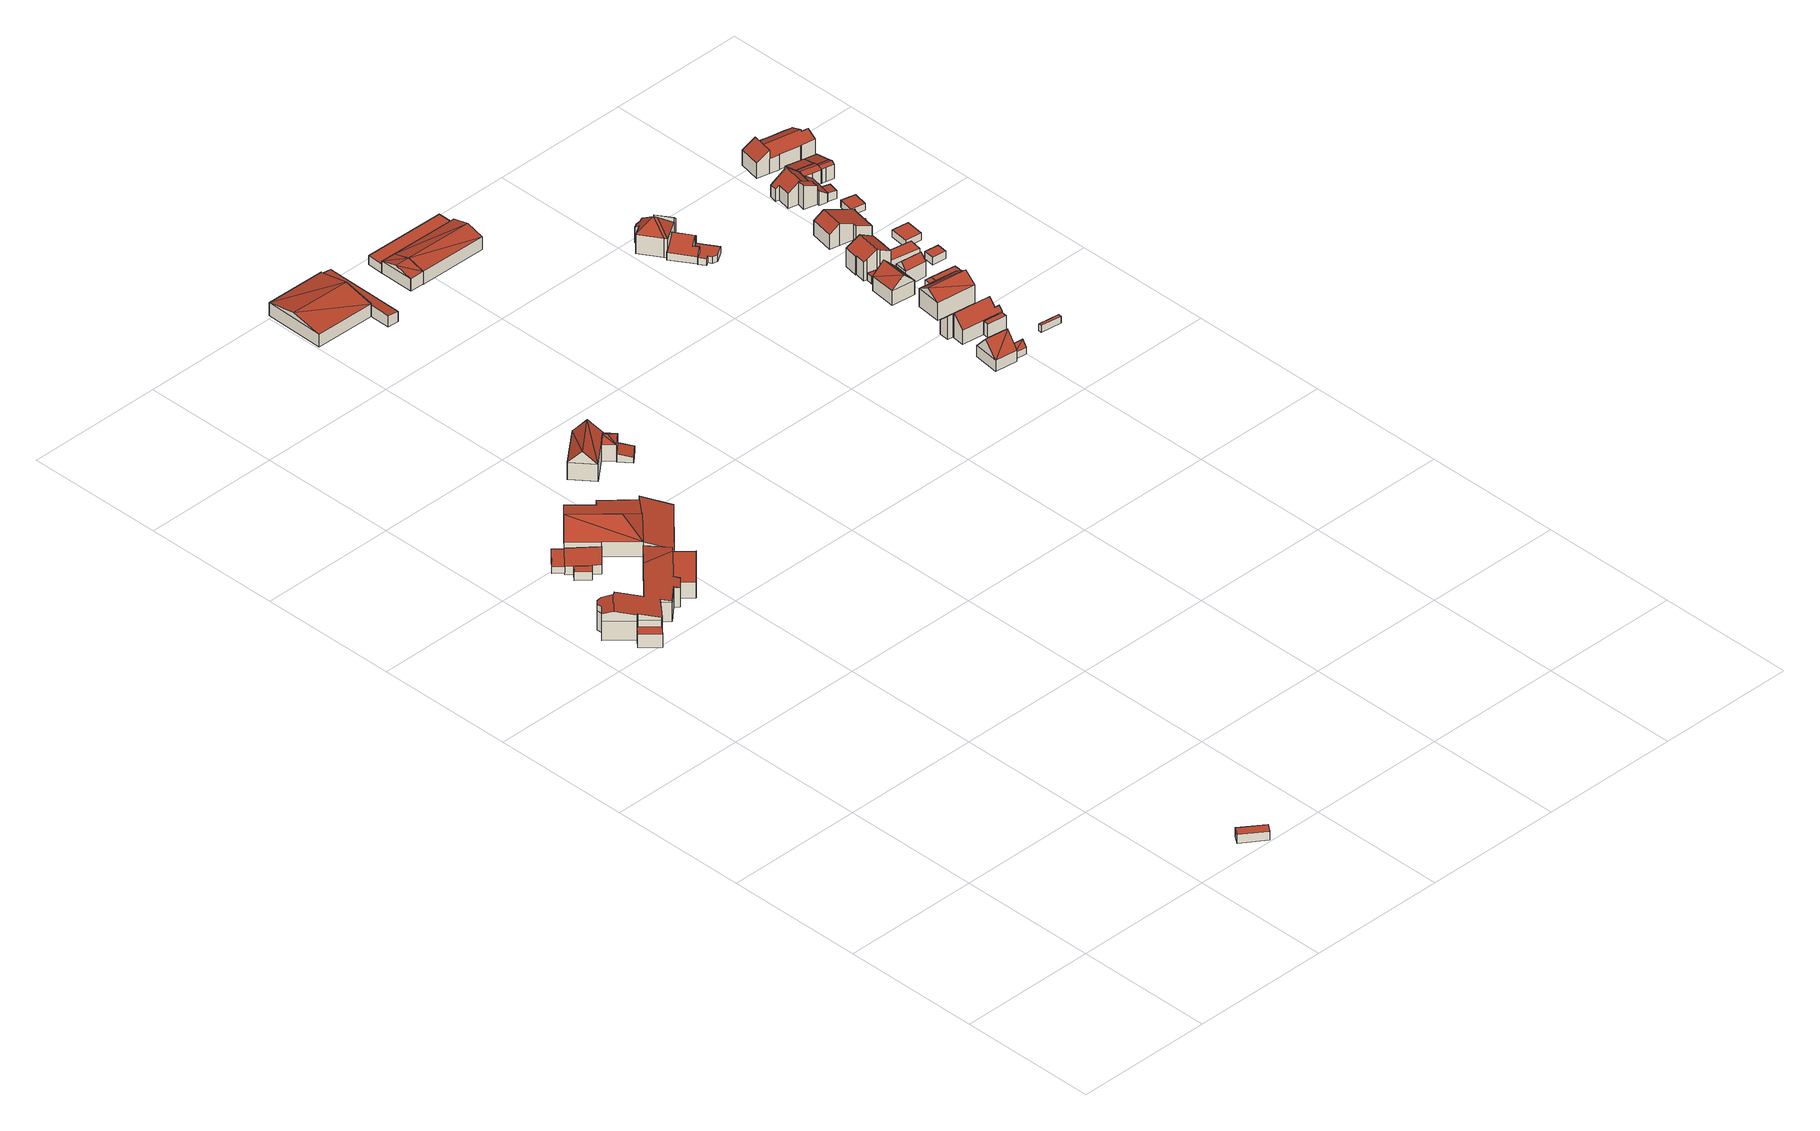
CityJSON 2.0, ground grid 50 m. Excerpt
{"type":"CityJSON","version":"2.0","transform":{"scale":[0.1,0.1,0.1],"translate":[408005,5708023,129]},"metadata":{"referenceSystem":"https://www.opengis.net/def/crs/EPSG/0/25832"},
"CityObjects":{
"building1":{"type":"Building","attributes":{"Gemeindeschluessel":"05978036","Geometrietyp2DReferenz":"3000","function":"31001_2512","roofType":"1000","measuredHeight":3.26},"geometry":[{"type":"MultiSurface","lod":"2","boundaries":[[[0,1,2,3]],[[1,4,5,2]],[[4,6,7,5]],[[6,0,3,7]],[[6,4,1,0]],[[3,2,5,7]]],"semantics":{"surfaces":[{"type":"WallSurface"},{"type":"RoofSurface"},{"type":"GroundSurface"}],"values":[0,0,0,0,1,2]}}]},
"building2":{"type":"Building","attributes":{"Gemeindeschluessel":"05978036","Geometrietyp2DReferenz":"3000","function":"31001_1000"},"children":["building2-1","building2-2"]},
"building2-1":{"type":"BuildingPart","attributes":{"roofType":"5000","measuredHeight":11.09},"parents":["building2"],"geometry":[{"type":"MultiSurface","lod":"2","boundaries":[[[8,9,10,11,12]],[[9,13,14,10]],[[13,15,16,14]],[[15,17,18,16]],[[17,19,20,18]],[[19,21,22,20]],[[21,23,24,22]],[[23,25,26,24]],[[25,27,28,26]],[[27,29,30,28]],[[29,31,32,30]],[[31,33,34,32]],[[33,35,36,34]],[[35,37,38,36]],[[37,39,40,38]],[[39,41,42,40]],[[41,43,44,42]],[[43,45,46,44]],[[45,47,48,46]],[[47,49,50,51,48]],[[52,53,54,55]],[[56,57,58,59,60,61,62]],[[63,64,65,62,61,66,67,68,69,70,71,72,73,39,37,35,74,52,55]],[[31,53,52,74,33]],[[33,74,35]],[[39,73,41]],[[41,73,72,43]],[[43,72,71,45]],[[45,71,70,47]],[[47,70,69,49]],[[49,69,68,75]],[[75,68,67,8]],[[8,67,66,9]],[[9,66,61,60,13]],[[21,56,62,65,23]],[[23,65,64,25]],[[25,64,63,27]],[[27,63,55,54,29]],[[13,60,59,15]],[[15,59,58,17]],[[17,58,57,19]],[[19,57,56,21]],[[29,54,53,31]],[[51,76,11,10,14,16,18,20,22,24,26,28,30,32,34,36,38,40,42,44,46,48]],[[77,50,49,75]],[[77,76,51,50]],[[12,77,75,8]],[[12,11,76,77]]],"semantics":{"surfaces":[{"type":"WallSurface"},{"type":"RoofSurface"},{"type":"GroundSurface"},{"type":"ClosureSurface"}],"values":[0,0,0,0,0,0,0,0,0,0,0,0,0,0,0,0,0,0,0,0,1,1,1,0,0,0,0,0,0,0,0,0,0,0,0,0,0,0,0,0,0,0,0,2,0,3,0,3]}}]},
"building2-2":{"type":"BuildingPart","attributes":{"roofType":"1000","measuredHeight":5.02},"parents":["building2"],"geometry":[{"type":"MultiSurface","lod":"2","boundaries":[[[78,79,10,80]],[[79,12,11,10]],[[50,81,82,51]],[[81,78,80,82]],[[81,50,77,12,79,78]],[[80,10,11,76,51,82]],[[76,11,12,77]],[[51,76,77,50]]],"semantics":{"surfaces":[{"type":"WallSurface"},{"type":"RoofSurface"},{"type":"GroundSurface"},{"type":"ClosureSurface"}],"values":[0,0,0,0,1,2,3,3]}}]},
"building3":{"type":"Building","attributes":{"Gemeindeschluessel":"05978036","Geometrietyp2DReferenz":"3000","function":"31001_2460","roofType":"2100","measuredHeight":3.31},"geometry":[{"type":"MultiSurface","lod":"2","boundaries":[[[83,84,85,86]],[[84,87,88,85]],[[87,89,90,88]],[[89,83,86,90]],[[89,87,84,83]],[[86,85,88,90]]],"semantics":{"surfaces":[{"type":"WallSurface"},{"type":"RoofSurface"},{"type":"GroundSurface"}],"values":[0,0,0,0,1,2]}}]},
"building4":{"type":"Building","attributes":{"Gemeindeschluessel":"05978036","Geometrietyp2DReferenz":"3000","function":"31001_2700","roofType":"1000","measuredHeight":2.42},"geometry":[{"type":"MultiSurface","lod":"2","boundaries":[[[91,92,93,94]],[[92,95,96,93]],[[95,97,98,96]],[[97,91,94,98]],[[97,95,92,91]],[[94,93,96,98]]],"semantics":{"surfaces":[{"type":"WallSurface"},{"type":"RoofSurface"},{"type":"GroundSurface"}],"values":[0,0,0,0,1,2]}}]},
"building5":{"type":"Building","attributes":{"Gemeindeschluessel":"05978036","Geometrietyp2DReferenz":"3000","function":"31001_2700","roofType":"2100","measuredHeight":3.56},"geometry":[{"type":"MultiSurface","lod":"2","boundaries":[[[99,100,101,102]],[[100,103,104,101]],[[103,105,106,104]],[[105,107,108,106]],[[107,89,109,108]],[[89,87,110,109]],[[87,99,102,110]],[[87,89,107,105,103,100,99]],[[102,101,104,106,108,109,110]]],"semantics":{"surfaces":[{"type":"WallSurface"},{"type":"RoofSurface"},{"type":"GroundSurface"}],"values":[0,0,0,0,0,0,0,1,2]}}]},
"building6":{"type":"Building","attributes":{"Gemeindeschluessel":"05978036","Geometrietyp2DReferenz":"3000","function":"31001_2700","roofType":"1000","measuredHeight":6},"geometry":[{"type":"MultiSurface","lod":"2","boundaries":[[[111,112,36,38]],[[112,113,34,36]],[[113,114,32,34]],[[114,115,116,32]],[[115,117,118,116]],[[117,111,38,118]],[[117,115,114,113,112,111]],[[38,36,34,32,116,118]]],"semantics":{"surfaces":[{"type":"WallSurface"},{"type":"RoofSurface"},{"type":"GroundSurface"}],"values":[0,0,0,0,0,0,1,2]}}]},
"building7":{"type":"Building","attributes":{"Gemeindeschluessel":"05978036","Geometrietyp2DReferenz":"3000","function":"31001_2700","roofType":"5000","measuredHeight":10.99},"geometry":[{"type":"MultiSurface","lod":"2","boundaries":[[[119,120,121,122]],[[120,123,124,121]],[[123,125,126,124]],[[125,127,128,126]],[[127,119,122,128]],[[120,119,129]],[[127,129,119]],[[127,130,129]],[[120,129,130]],[[130,125,123,120]],[[130,127,125]],[[122,121,124,126,128]]],"semantics":{"surfaces":[{"type":"WallSurface"},{"type":"RoofSurface"},{"type":"GroundSurface"}],"values":[0,0,0,0,0,1,1,1,1,1,0,2]}}]},
"building8":{"type":"Building","attributes":{"Gemeindeschluessel":"05978036","Geometrietyp2DReferenz":"3000","function":"31001_2700","roofType":"2100","measuredHeight":5.05},"geometry":[{"type":"MultiSurface","lod":"2","boundaries":[[[131,132,133,134]],[[132,135,136,133]],[[135,137,138,136]],[[137,139,140,138]],[[139,141,142,140]],[[141,131,134,142]],[[141,139,137,135,132,131]],[[134,133,136,138,140,142]]],"semantics":{"surfaces":[{"type":"WallSurface"},{"type":"RoofSurface"},{"type":"GroundSurface"}],"values":[0,0,0,0,0,0,1,2]}}]},
"building9":{"type":"Building","attributes":{"Gemeindeschluessel":"05978036","Geometrietyp2DReferenz":"3000","function":"31001_2700","roofType":"2100","measuredHeight":5.65},"geometry":[{"type":"MultiSurface","lod":"2","boundaries":[[[143,141,144,145]],[[141,146,147,144]],[[146,148,149,147]],[[148,150,151,149]],[[150,143,145,151]],[[150,148,146,141,143]],[[145,144,147,149,151]]],"semantics":{"surfaces":[{"type":"WallSurface"},{"type":"RoofSurface"},{"type":"GroundSurface"}],"values":[0,0,0,0,0,1,2]}}]},
"building10":{"type":"Building","attributes":{"Gemeindeschluessel":"05978036","Geometrietyp2DReferenz":"3000","function":"31001_1000"},"children":["building10-1","building10-2"]},
"building10-1":{"type":"BuildingPart","attributes":{"roofType":"3100","measuredHeight":10.99},"parents":["building10"],"geometry":[{"type":"MultiSurface","lod":"2","boundaries":[[[152,153,154,155]],[[153,156,157,154]],[[156,158,159,160,157]],[[161,162,163,164,165]],[[162,166,167,163]],[[166,152,155,167]],[[168,169,152,170]],[[170,152,166]],[[162,161,158,171,168]],[[168,170,162]],[[153,169,168,171,156]],[[156,171,158]],[[152,169,153]],[[162,170,166]],[[155,154,157,160,164,163,167]],[[165,159,158,161]],[[165,164,160,159]]],"semantics":{"surfaces":[{"type":"WallSurface"},{"type":"RoofSurface"},{"type":"GroundSurface"},{"type":"ClosureSurface"}],"values":[0,0,0,0,0,0,1,1,1,1,0,0,0,0,2,0,3]}}]},
"building10-2":{"type":"BuildingPart","attributes":{"roofType":"5000","measuredHeight":8.02},"parents":["building10"],"geometry":[{"type":"MultiSurface","lod":"2","boundaries":[[[159,172,173,160]],[[172,174,175,173]],[[174,165,164,175]],[[174,172,176]],[[159,165,177]],[[159,176,172]],[[176,159,177]],[[177,174,176]],[[174,177,165]],[[160,173,175,164]],[[165,159,160,164]]],"semantics":{"surfaces":[{"type":"WallSurface"},{"type":"RoofSurface"},{"type":"GroundSurface"},{"type":"ClosureSurface"}],"values":[0,0,0,1,0,1,1,1,1,2,3]}}]},
"building11":{"type":"Building","attributes":{"Gemeindeschluessel":"05978036","Geometrietyp2DReferenz":"3000","function":"31001_2700","roofType":"2100","measuredHeight":2.98},"geometry":[{"type":"MultiSurface","lod":"2","boundaries":[[[178,179,180,181]],[[179,182,183,180]],[[182,184,185,183]],[[184,178,181,185]],[[184,182,179,178]],[[181,180,183,185]]],"semantics":{"surfaces":[{"type":"WallSurface"},{"type":"RoofSurface"},{"type":"GroundSurface"}],"values":[0,0,0,0,1,2]}}]},
"building12":{"type":"Building","attributes":{"Gemeindeschluessel":"05978036","Geometrietyp2DReferenz":"3000","function":"51009_1610","roofType":"2100","measuredHeight":2.77},"geometry":[{"type":"MultiSurface","lod":"2","boundaries":[[[186,187,188,189]],[[187,190,191,188]],[[190,192,193,191]],[[192,186,189,193]],[[192,190,187,186]],[[189,188,191,193]]],"semantics":{"surfaces":[{"type":"WallSurface"},{"type":"RoofSurface"},{"type":"GroundSurface"}],"values":[0,0,0,0,1,2]}}]},
"building13":{"type":"Building","attributes":{"Gemeindeschluessel":"05978036","Geometrietyp2DReferenz":"3000","function":"31001_2700","roofType":"5000","measuredHeight":7.18},"geometry":[{"type":"MultiSurface","lod":"2","boundaries":[[[194,195,196,197]],[[195,198,199,196]],[[198,200,201,199]],[[200,202,203,201]],[[202,204,205,203]],[[204,194,197,205]],[[194,198,195]],[[194,206,198]],[[206,194,207]],[[206,202,200]],[[207,202,206]],[[202,207,204]],[[200,198,206]],[[194,204,207]],[[197,196,199,201,203,205]]],"semantics":{"surfaces":[{"type":"WallSurface"},{"type":"RoofSurface"},{"type":"GroundSurface"}],"values":[0,0,0,0,0,0,1,1,1,1,1,1,0,0,2]}}]},
"building14":{"type":"Building","attributes":{"Gemeindeschluessel":"05978036","Geometrietyp2DReferenz":"3000","function":"51009_1610","roofType":"2100","measuredHeight":4.32},"geometry":[{"type":"MultiSurface","lod":"2","boundaries":[[[208,209,203,210]],[[209,211,201,203]],[[211,212,199,201]],[[212,213,214,199]],[[213,215,216,214]],[[215,208,210,216]],[[215,213,212,211,209,208]],[[210,203,201,199,214,216]]],"semantics":{"surfaces":[{"type":"WallSurface"},{"type":"RoofSurface"},{"type":"GroundSurface"}],"values":[0,0,0,0,0,0,1,2]}}]},
"building15":{"type":"Building","attributes":{"Gemeindeschluessel":"05978036","Geometrietyp2DReferenz":"3000","function":"31001_2000","roofType":"5000","measuredHeight":6.33},"geometry":[{"type":"MultiSurface","lod":"2","boundaries":[[[217,218,219,220]],[[218,221,222,219]],[[221,223,224,222]],[[223,225,226,224]],[[225,227,228,226]],[[227,217,220,228]],[[229,217,230]],[[217,229,221,218]],[[223,230,227,225]],[[230,223,229]],[[221,229,223]],[[227,230,217]],[[220,219,222,224,226,228]]],"semantics":{"surfaces":[{"type":"WallSurface"},{"type":"RoofSurface"},{"type":"GroundSurface"}],"values":[0,0,0,0,0,0,1,1,1,1,0,0,2]}}]},
"building16":{"type":"Building","attributes":{"Gemeindeschluessel":"05978036","Geometrietyp2DReferenz":"3000","function":"31001_1100","roofType":"5000","measuredHeight":6.55},"geometry":[{"type":"MultiSurface","lod":"2","boundaries":[[[227,231,232,233]],[[231,234,235,232]],[[234,236,237,235]],[[236,217,238,237]],[[217,227,233,238]],[[230,236,239]],[[236,230,217]],[[227,239,234,231]],[[239,227,230]],[[217,230,227]],[[234,239,236]],[[233,232,235,237,238]]],"semantics":{"surfaces":[{"type":"WallSurface"},{"type":"RoofSurface"},{"type":"GroundSurface"}],"values":[0,0,0,0,0,1,1,1,1,0,0,2]}}]},
"building17":{"type":"Building","attributes":{"Gemeindeschluessel":"05978036","Geometrietyp2DReferenz":"3000","function":"31001_2700","roofType":"1000","measuredHeight":3.48},"geometry":[{"type":"MultiSurface","lod":"2","boundaries":[[[240,241,242,243]],[[241,244,245,242]],[[244,246,247,245]],[[246,248,249,247]],[[248,240,243,249]],[[248,246,244,241,240]],[[243,242,245,247,249]]],"semantics":{"surfaces":[{"type":"WallSurface"},{"type":"RoofSurface"},{"type":"GroundSurface"}],"values":[0,0,0,0,0,1,2]}}]},
"building18":{"type":"Building","attributes":{"Gemeindeschluessel":"05978036","Geometrietyp2DReferenz":"3000","function":"31001_1000"},"children":["building18-1","building18-2","building18-3"]},
"building18-1":{"type":"BuildingPart","attributes":{"roofType":"3200","measuredHeight":11.66},"parents":["building18"],"geometry":[{"type":"MultiSurface","lod":"2","boundaries":[[[250,251,252,253,254]],[[251,255,256,252]],[[255,257,258,256]],[[257,259,260,258]],[[259,261,262,260]],[[261,263,264,262]],[[263,265,266,264]],[[265,267,268,266]],[[267,269,270,268]],[[269,271,272,270]],[[267,265,263,261,259,257,255,273]],[[250,274,275]],[[251,250,275,273]],[[255,251,273]],[[274,271,269,275]],[[269,267,273,275]],[[276,277,253,252,256,258,260,262,264,266,268,270,272]],[[254,278,279,274,250]],[[254,253,277,278]],[[278,277,276,279]],[[276,272,271,274,279]]],"semantics":{"surfaces":[{"type":"WallSurface"},{"type":"RoofSurface"},{"type":"GroundSurface"},{"type":"ClosureSurface"}],"values":[0,0,0,0,0,0,0,0,0,0,1,1,1,1,1,1,2,0,3,3,3]}}]},
"building18-2":{"type":"BuildingPart","attributes":{"roofType":"2100","measuredHeight":9.11},"parents":["building18"],"geometry":[{"type":"MultiSurface","lod":"2","boundaries":[[[280,281,282,272,271]],[[281,283,284,282]],[[283,285,276,284]],[[285,283,281,280]],[[272,282,284,276]],[[280,271,274,276,285]],[[271,272,276,274]]],"semantics":{"surfaces":[{"type":"WallSurface"},{"type":"RoofSurface"},{"type":"GroundSurface"},{"type":"ClosureSurface"}],"values":[0,0,0,1,2,0,3]}}]},
"building18-3":{"type":"BuildingPart","attributes":{"roofType":"3100","measuredHeight":5.83},"parents":["building18"],"geometry":[{"type":"MultiSurface","lod":"2","boundaries":[[[286,287,288,289]],[[287,290,291,288]],[[290,292,293,291]],[[292,294,295,293]],[[294,296,297,295]],[[296,298,299,297]],[[298,300,301,299]],[[300,254,253,301]],[[279,286,289,276]],[[278,254,300,298,296,294,292]],[[292,290,287,286,279,278]],[[289,288,291,293,295,297,299,301,253,277,276]],[[277,253,254,278]],[[279,276,277,278]]],"semantics":{"surfaces":[{"type":"WallSurface"},{"type":"RoofSurface"},{"type":"GroundSurface"},{"type":"ClosureSurface"}],"values":[0,0,0,0,0,0,0,0,0,1,1,2,3,3]}}]},
"building19":{"type":"Building","attributes":{"Gemeindeschluessel":"05978036","Geometrietyp2DReferenz":"3000","function":"31001_2460","roofType":"1000","measuredHeight":2.58},"geometry":[{"type":"MultiSurface","lod":"2","boundaries":[[[302,303,304,305]],[[303,306,307,304]],[[306,308,309,307]],[[308,310,311,309]],[[310,312,313,311]],[[312,314,315,313]],[[314,316,317,315]],[[316,318,319,317]],[[318,302,305,319]],[[318,316,314,312,310,308,306,303,302]],[[305,304,307,309,311,313,315,317,319]]],"semantics":{"surfaces":[{"type":"WallSurface"},{"type":"RoofSurface"},{"type":"GroundSurface"}],"values":[0,0,0,0,0,0,0,0,0,1,2]}}]},
"building20":{"type":"Building","attributes":{"Gemeindeschluessel":"05978036","Geometrietyp2DReferenz":"3000","function":"31001_1000","roofType":"3100","measuredHeight":9.61},"geometry":[{"type":"MultiSurface","lod":"2","boundaries":[[[320,321,322,323]],[[321,324,325,322]],[[324,326,327,325]],[[326,328,329,327]],[[328,330,331,329]],[[330,320,323,331]],[[332,333,320]],[[320,330,334,335,332]],[[332,324,333]],[[333,324,321]],[[326,335,334,328]],[[324,332,335,326]],[[328,334,330]],[[320,333,321]],[[323,322,325,327,329,331]]],"semantics":{"surfaces":[{"type":"WallSurface"},{"type":"RoofSurface"},{"type":"GroundSurface"}],"values":[0,0,0,0,0,0,1,1,1,1,0,0,0,0,2]}}]},
"building21":{"type":"Building","attributes":{"Gemeindeschluessel":"05978036","Geometrietyp2DReferenz":"3000","function":"31001_1310","roofType":"3100","measuredHeight":4.8},"geometry":[{"type":"MultiSurface","lod":"2","boundaries":[[[336,337,338,339]],[[337,340,341,338]],[[340,342,343,341]],[[342,336,339,343]],[[340,337,344]],[[336,342,345]],[[337,345,344]],[[345,337,336]],[[342,344,345]],[[344,342,340]],[[339,338,341,343]]],"semantics":{"surfaces":[{"type":"WallSurface"},{"type":"RoofSurface"},{"type":"GroundSurface"}],"values":[0,0,0,0,0,0,1,1,1,1,2]}}]},
"building22":{"type":"Building","attributes":{"Gemeindeschluessel":"05978036","Geometrietyp2DReferenz":"3000","function":"31001_1000"},"children":["building22-1","building22-2"]},
"building22-1":{"type":"BuildingPart","attributes":{"roofType":"1000","measuredHeight":5.09},"parents":["building22"],"geometry":[{"type":"MultiSurface","lod":"2","boundaries":[[[346,347,348,349]],[[347,350,351,348]],[[350,352,353,351]],[[352,354,355,353]],[[352,350,347,346,354]],[[355,349,348,351,353]],[[349,355,354,346]]],"semantics":{"surfaces":[{"type":"WallSurface"},{"type":"RoofSurface"},{"type":"GroundSurface"},{"type":"ClosureSurface"}],"values":[0,0,0,0,1,2,3]}}]},
"building22-2":{"type":"BuildingPart","attributes":{"roofType":"3100","measuredHeight":9.47},"parents":["building22"],"geometry":[{"type":"MultiSurface","lod":"2","boundaries":[[[356,357,358,355,354]],[[357,359,360,358]],[[359,361,362,360]],[[361,363,364,362]],[[363,365,366,364]],[[365,367,368,366]],[[367,369,370,368]],[[369,371,372,370]],[[371,373,374,372]],[[373,375,376,374]],[[375,377,378,376]],[[377,379,380,378]],[[379,381,382,380]],[[381,383,346,349,382]],[[377,375,373,371,369,367,365,363,361,359]],[[359,357,356,383,381,379,377]],[[349,355,358,360,362,364,366,368,370,372,374,376,378,380,382]],[[356,354,346,383]],[[354,355,349,346]]],"semantics":{"surfaces":[{"type":"WallSurface"},{"type":"RoofSurface"},{"type":"GroundSurface"},{"type":"ClosureSurface"}],"values":[0,0,0,0,0,0,0,0,0,0,0,0,0,0,1,1,2,0,3]}}]},
"building23":{"type":"Building","attributes":{"Gemeindeschluessel":"05978036","Geometrietyp2DReferenz":"3000","function":"31001_1000","roofType":"3100","measuredHeight":9.57},"geometry":[{"type":"MultiSurface","lod":"2","boundaries":[[[384,385,386,387]],[[385,388,389,386]],[[388,390,391,389]],[[390,392,393,391]],[[392,394,395,393]],[[394,384,387,395]],[[396,397,384]],[[384,394,396]],[[397,392,390,388,385]],[[396,392,397]],[[384,397,385]],[[392,396,394]],[[387,386,389,391,393,395]]],"semantics":{"surfaces":[{"type":"WallSurface"},{"type":"RoofSurface"},{"type":"GroundSurface"}],"values":[0,0,0,0,0,0,1,1,1,1,0,0,2]}}]},
"building24":{"type":"Building","attributes":{"Gemeindeschluessel":"05978036","Geometrietyp2DReferenz":"3000","function":"31001_1000","roofType":"3100","measuredHeight":9.8},"geometry":[{"type":"MultiSurface","lod":"2","boundaries":[[[398,399,400,401]],[[399,402,403,400]],[[402,404,405,403]],[[404,406,407,405]],[[406,398,401,407]],[[406,408,409]],[[409,398,406]],[[399,408,404,402]],[[399,409,408]],[[404,408,406]],[[398,409,399]],[[401,400,403,405,407]]],"semantics":{"surfaces":[{"type":"WallSurface"},{"type":"RoofSurface"},{"type":"GroundSurface"}],"values":[0,0,0,0,0,1,1,1,1,0,0,2]}}]},
"building25":{"type":"Building","attributes":{"Gemeindeschluessel":"05978036","Geometrietyp2DReferenz":"3000","function":"31001_2460","roofType":"2100","measuredHeight":2.62},"geometry":[{"type":"MultiSurface","lod":"2","boundaries":[[[410,411,412,413]],[[411,414,415,412]],[[414,416,417,415]],[[416,410,413,417]],[[416,414,411,410]],[[413,412,415,417]]],"semantics":{"surfaces":[{"type":"WallSurface"},{"type":"RoofSurface"},{"type":"GroundSurface"}],"values":[0,0,0,0,1,2]}}]},
"building26":{"type":"Building","attributes":{"Gemeindeschluessel":"05978036","Geometrietyp2DReferenz":"3000","function":"51009_1610","roofType":"1000","measuredHeight":2.74},"geometry":[{"type":"MultiSurface","lod":"2","boundaries":[[[418,419,420,421]],[[419,422,423,420]],[[422,424,425,423]],[[424,426,427,425]],[[426,418,421,427]],[[426,424,422,419,418]],[[421,420,423,425,427]]],"semantics":{"surfaces":[{"type":"WallSurface"},{"type":"RoofSurface"},{"type":"GroundSurface"}],"values":[0,0,0,0,0,1,2]}}]},
"building27":{"type":"Building","attributes":{"Gemeindeschluessel":"05978036","Geometrietyp2DReferenz":"3000","function":"51009_1610","roofType":"1000","measuredHeight":2.61},"geometry":[{"type":"MultiSurface","lod":"2","boundaries":[[[428,429,430,431]],[[429,432,433,430]],[[432,434,435,433]],[[434,428,431,435]],[[434,432,429,428]],[[431,430,433,435]]],"semantics":{"surfaces":[{"type":"WallSurface"},{"type":"RoofSurface"},{"type":"GroundSurface"}],"values":[0,0,0,0,1,2]}}]},
"building28":{"type":"Building","attributes":{"Gemeindeschluessel":"05978036","Geometrietyp2DReferenz":"3000","function":"31001_1000","roofType":"3100","measuredHeight":8.21},"geometry":[{"type":"MultiSurface","lod":"2","boundaries":[[[436,437,438,439]],[[437,440,441,438]],[[440,442,443,441]],[[442,436,439,443]],[[440,437,444]],[[436,442,445]],[[437,436,445,444]],[[442,440,444,445]],[[439,438,441,443]]],"semantics":{"surfaces":[{"type":"WallSurface"},{"type":"RoofSurface"},{"type":"GroundSurface"}],"values":[0,0,0,0,0,0,1,1,2]}}]},
"building29":{"type":"Building","attributes":{"Gemeindeschluessel":"05978036","Geometrietyp2DReferenz":"3000","function":"31001_2460","roofType":"1000","measuredHeight":2.6},"geometry":[{"type":"MultiSurface","lod":"2","boundaries":[[[418,426,446,447]],[[426,448,449,446]],[[448,450,451,449]],[[450,452,453,451]],[[452,454,455,453]],[[454,418,447,455]],[[454,452,450,448,426,418]],[[447,446,449,451,453,455]]],"semantics":{"surfaces":[{"type":"WallSurface"},{"type":"RoofSurface"},{"type":"GroundSurface"}],"values":[0,0,0,0,0,0,1,2]}}]},
"building30":{"type":"Building","attributes":{"Gemeindeschluessel":"05978036","Geometrietyp2DReferenz":"3000","function":"31001_1000"},"children":["building30-1","building30-2"]},
"building30-1":{"type":"BuildingPart","attributes":{"roofType":"5000","measuredHeight":5.43},"parents":["building30"],"geometry":[{"type":"MultiSurface","lod":"2","boundaries":[[[456,457,458,459]],[[457,460,461,458]],[[460,462,463,461]],[[464,465,462,460]],[[464,460,457]],[[465,464,457,456]],[[465,456,462]],[[459,458,461,463]],[[459,463,462,456]]],"semantics":{"surfaces":[{"type":"WallSurface"},{"type":"RoofSurface"},{"type":"GroundSurface"},{"type":"ClosureSurface"}],"values":[0,0,0,1,1,1,1,2,3]}}]},
"building30-2":{"type":"BuildingPart","attributes":{"roofType":"3100","measuredHeight":9.86},"parents":["building30"],"geometry":[{"type":"MultiSurface","lod":"2","boundaries":[[[466,467,468,463,462]],[[467,469,470,468]],[[469,471,472,470]],[[471,473,474,472]],[[473,475,476,474]],[[475,477,478,476]],[[477,479,480,478]],[[479,481,482,480]],[[481,483,484,482]],[[483,485,486,484]],[[485,487,456,459,486]],[[483,481,479,477,475,473,471]],[[471,469,467,466,487,485,483]],[[463,468,470,472,474,476,478,480,482,484,486,459]],[[462,456,487,466]],[[462,463,459,456]]],"semantics":{"surfaces":[{"type":"WallSurface"},{"type":"RoofSurface"},{"type":"GroundSurface"},{"type":"ClosureSurface"}],"values":[0,0,0,0,0,0,0,0,0,0,0,1,1,2,0,3]}}]},
"building31":{"type":"Building","attributes":{"Gemeindeschluessel":"05978036","Geometrietyp2DReferenz":"3000","function":"31001_2460","roofType":"1000","measuredHeight":2.74},"geometry":[{"type":"MultiSurface","lod":"2","boundaries":[[[448,426,427,488]],[[426,424,425,427]],[[424,489,490,425]],[[489,491,492,490]],[[491,450,493,492]],[[450,448,488,493]],[[450,491,489,424,426,448]],[[488,427,425,490,492,493]]],"semantics":{"surfaces":[{"type":"WallSurface"},{"type":"RoofSurface"},{"type":"GroundSurface"}],"values":[0,0,0,0,0,0,1,2]}}]},
"building32":{"type":"Building","attributes":{"Gemeindeschluessel":"05978036","Geometrietyp2DReferenz":"3000","function":"31001_1000","roofType":"3100","measuredHeight":8.19},"geometry":[{"type":"MultiSurface","lod":"2","boundaries":[[[494,495,496,497]],[[495,498,499,496]],[[498,500,501,499]],[[500,502,503,501]],[[502,504,505,503]],[[504,506,507,505]],[[506,508,509,507]],[[508,510,511,509]],[[510,512,513,511]],[[512,514,515,513]],[[514,516,517,515]],[[516,518,519,517]],[[518,520,521,519]],[[520,522,523,521]],[[522,494,497,523]],[[518,516,514,512]],[[512,510,508,506,504,502,500,498,495,494,522,520,518]],[[497,496,499,501,503,505,507,509,511,513,515,517,519,521,523]]],"semantics":{"surfaces":[{"type":"WallSurface"},{"type":"RoofSurface"},{"type":"GroundSurface"}],"values":[0,0,0,0,0,0,0,0,0,0,0,0,0,0,0,1,1,2]}}]},
"building33":{"type":"Building","attributes":{"Gemeindeschluessel":"05978036","Geometrietyp2DReferenz":"3000","function":"31001_2460","roofType":"1000","measuredHeight":2.83},"geometry":[{"type":"MultiSurface","lod":"2","boundaries":[[[524,525,526,527]],[[525,528,529,526]],[[528,530,531,529]],[[530,524,527,531]],[[530,528,525,524]],[[527,526,529,531]]],"semantics":{"surfaces":[{"type":"WallSurface"},{"type":"RoofSurface"},{"type":"GroundSurface"}],"values":[0,0,0,0,1,2]}}]},
"building34":{"type":"Building","attributes":{"Gemeindeschluessel":"05978036","Geometrietyp2DReferenz":"3000","function":"31001_2460","roofType":"1000","measuredHeight":2.74},"geometry":[{"type":"MultiSurface","lod":"2","boundaries":[[[532,533,534,535]],[[533,536,537,534]],[[536,538,539,537]],[[538,540,541,539]],[[540,532,535,541]],[[540,538,536,533,532]],[[535,534,537,539,541]]],"semantics":{"surfaces":[{"type":"WallSurface"},{"type":"RoofSurface"},{"type":"GroundSurface"}],"values":[0,0,0,0,0,1,2]}}]},
"building35":{"type":"Building","attributes":{"Gemeindeschluessel":"05978036","Geometrietyp2DReferenz":"3000","function":"31001_1000"},"children":["building35-1","building35-2"]},
"building35-1":{"type":"BuildingPart","attributes":{"roofType":"2100","measuredHeight":8.93},"parents":["building35"],"geometry":[{"type":"MultiSurface","lod":"2","boundaries":[[[542,543,544,545,546]],[[543,547,548,544]],[[547,549,550,551,548]],[[549,547,543,542,552,553,554]],[[545,544,548,551,555]],[[542,546,552]],[[554,550,549]],[[546,545,555,553,552]],[[553,555,551,550,554]]],"semantics":{"surfaces":[{"type":"WallSurface"},{"type":"RoofSurface"},{"type":"GroundSurface"},{"type":"ClosureSurface"}],"values":[0,0,0,1,2,0,0,3,3]}}]},
"building35-2":{"type":"BuildingPart","attributes":{"roofType":"3100","measuredHeight":8.89},"parents":["building35"],"geometry":[{"type":"MultiSurface","lod":"2","boundaries":[[[556,557,558,559]],[[557,546,545,558]],[[550,560,561,551]],[[560,562,563,561]],[[562,564,565,563]],[[564,566,567,565]],[[566,568,569,567]],[[568,570,571,569]],[[570,572,573,571]],[[572,556,559,573]],[[568,566,564,562,560,550,554,574]],[[574,552,546,557,556,572,570,568]],[[559,558,545,555,551,561,563,565,567,569,571,573]],[[553,552,574]],[[555,545,546,552,553]],[[554,553,574]],[[550,551,555,553,554]]],"semantics":{"surfaces":[{"type":"WallSurface"},{"type":"RoofSurface"},{"type":"GroundSurface"},{"type":"ClosureSurface"}],"values":[0,0,0,0,0,0,0,0,0,0,1,1,2,0,3,0,3]}}]},
"building36":{"type":"Building","attributes":{"Gemeindeschluessel":"05978036","Geometrietyp2DReferenz":"3000","function":"31001_1310","roofType":"1000","measuredHeight":2.56},"geometry":[{"type":"MultiSurface","lod":"2","boundaries":[[[575,576,577,578]],[[576,579,580,577]],[[579,581,582,580]],[[581,575,578,582]],[[581,579,576,575]],[[578,577,580,582]]],"semantics":{"surfaces":[{"type":"WallSurface"},{"type":"RoofSurface"},{"type":"GroundSurface"}],"values":[0,0,0,0,1,2]}}]},
"building37":{"type":"Building","attributes":{"Gemeindeschluessel":"05978036","Geometrietyp2DReferenz":"3000","function":"31001_1000"},"children":["building37-1","building37-2","building37-3","building37-4","building37-5"]},
"building37-1":{"type":"BuildingPart","attributes":{"roofType":"2100","measuredHeight":5.17},"parents":["building37"],"geometry":[{"type":"MultiSurface","lod":"2","boundaries":[[[583,584,585,586]],[[584,587,588,585]],[[587,589,590,588]],[[589,587,584,583,591]],[[592,586,585,588,590]],[[583,586,592,591]],[[592,590,589,591]]],"semantics":{"surfaces":[{"type":"WallSurface"},{"type":"RoofSurface"},{"type":"GroundSurface"},{"type":"ClosureSurface"}],"values":[0,0,0,1,2,3,3]}}]},
"building37-2":{"type":"BuildingPart","attributes":{"roofType":"2100","measuredHeight":3.26},"parents":["building37"],"geometry":[{"type":"MultiSurface","lod":"2","boundaries":[[[593,594,595,596]],[[594,597,598,599,595]],[[600,593,596,601,602]],[[600,597,594,593]],[[596,595,599,601]],[[602,598,597,600]],[[602,601,599,598]]],"semantics":{"surfaces":[{"type":"WallSurface"},{"type":"RoofSurface"},{"type":"GroundSurface"},{"type":"ClosureSurface"}],"values":[0,0,0,1,2,0,3]}}]},
"building37-3":{"type":"BuildingPart","attributes":{"roofType":"2100","measuredHeight":5.62},"parents":["building37"],"geometry":[{"type":"MultiSurface","lod":"2","boundaries":[[[603,602,601,604]],[[598,605,606,599]],[[605,607,608,606]],[[607,609,610,608]],[[609,611,612,610]],[[611,613,614,612]],[[613,615,616,614]],[[615,617,618,616]],[[617,619,620,621,618]],[[619,617,615,613,611,609,607,605,598,602,603,622]],[[604,601,599,606,608,610,612,614,616,618,621]],[[599,601,602,598]],[[622,620,619]],[[603,604,621,620,622]]],"semantics":{"surfaces":[{"type":"WallSurface"},{"type":"RoofSurface"},{"type":"GroundSurface"},{"type":"ClosureSurface"}],"values":[0,0,0,0,0,0,0,0,0,1,2,3,0,3]}}]},
"building37-4":{"type":"BuildingPart","attributes":{"roofType":"3100","measuredHeight":5.69},"parents":["building37"],"geometry":[{"type":"MultiSurface","lod":"2","boundaries":[[[620,623,624,621]],[[623,625,626,624]],[[625,627,628,626]],[[627,629,583,586,628]],[[630,631,632,633]],[[631,634,603,604,632]],[[635,636,629,627,625,623]],[[623,620,622,634,631,630,637,638,635]],[[604,621,624,626,628,586,592,639,640,633,632]],[[622,603,634]],[[621,604,603,622,620]],[[591,583,629,636,641]],[[591,592,586,583]],[[642,641,636,635]],[[639,592,591,641,642]],[[638,642,635]],[[630,633,640,637]],[[637,640,639,642,638]]],"semantics":{"surfaces":[{"type":"WallSurface"},{"type":"RoofSurface"},{"type":"GroundSurface"},{"type":"ClosureSurface"}],"values":[0,0,0,0,0,0,1,1,2,0,3,0,3,0,3,0,3,3]}}]},
"building37-5":{"type":"BuildingPart","attributes":{"roofType":"3100","measuredHeight":5.74},"parents":["building37"],"geometry":[{"type":"MultiSurface","lod":"2","boundaries":[[[643,644,645,646]],[[644,647,648,645]],[[647,649,630,633,648]],[[650,643,646,590,589]],[[651,649,647,644,643]],[[643,650,641,642,638,651]],[[646,645,648,633,640,639,592,590]],[[637,630,649,651]],[[640,633,630,637]],[[638,637,651]],[[641,591,592,639,642]],[[642,639,640,637,638]],[[650,589,591,641]],[[589,590,592,591]]],"semantics":{"surfaces":[{"type":"WallSurface"},{"type":"RoofSurface"},{"type":"GroundSurface"},{"type":"ClosureSurface"}],"values":[0,0,0,0,1,1,2,0,3,0,3,3,0,3]}}]},
"building38":{"type":"Building","attributes":{"Gemeindeschluessel":"05978036","Geometrietyp2DReferenz":"3000","function":"31001_2460","roofType":"2100","measuredHeight":4.76},"geometry":[{"type":"MultiSurface","lod":"2","boundaries":[[[652,653,654,655]],[[653,584,656,654]],[[584,657,658,656]],[[657,652,655,658]],[[657,584,653,652]],[[655,654,656,658]]],"semantics":{"surfaces":[{"type":"WallSurface"},{"type":"RoofSurface"},{"type":"GroundSurface"}],"values":[0,0,0,0,1,2]}}]},
"building39":{"type":"Building","attributes":{"Gemeindeschluessel":"05978036","Geometrietyp2DReferenz":"3000","function":"31001_1000"},"children":["building39-1","building39-2"]},
"building39-1":{"type":"BuildingPart","attributes":{"roofType":"3100","measuredHeight":7.68},"parents":["building39"],"geometry":[{"type":"MultiSurface","lod":"2","boundaries":[[[659,660,661,662]],[[660,663,664,661]],[[663,665,666,664]],[[665,667,668,666]],[[667,669,670,668]],[[669,671,672,670]],[[673,674,675,676]],[[674,677,678,675]],[[677,679,680,678]],[[679,681,682,680]],[[681,683,684,682]],[[683,685,686,684]],[[685,687,688,686]],[[687,689,690,688]],[[689,691,692,690]],[[691,693,694,692]],[[693,659,662,694]],[[689,687,685,683,681,679,677,674,673,695]],[[695,671,669,667,665,663,660,659,693,691,689]],[[662,661,664,666,668,670,672,696,676,675,678,680,682,684,686,688,690,692,694]],[[696,672,671,695]],[[673,676,696,695]]],"semantics":{"surfaces":[{"type":"WallSurface"},{"type":"RoofSurface"},{"type":"GroundSurface"},{"type":"ClosureSurface"}],"values":[0,0,0,0,0,0,0,0,0,0,0,0,0,0,0,0,0,1,1,2,3,3]}}]},
"building39-2":{"type":"BuildingPart","attributes":{"roofType":"2100","measuredHeight":8.85},"parents":["building39"],"geometry":[{"type":"MultiSurface","lod":"2","boundaries":[[[697,698,699,672,671]],[[698,700,701,699]],[[700,702,673,676,701]],[[700,698,697,702]],[[676,696,672,699,701]],[[697,671,695,673,702]],[[671,672,696,695]],[[695,696,676,673]]],"semantics":{"surfaces":[{"type":"WallSurface"},{"type":"RoofSurface"},{"type":"GroundSurface"},{"type":"ClosureSurface"}],"values":[0,0,0,1,2,0,3,3]}}]}
},
"vertices":[
[738,94,41],[820,35,41],[820,35,8],[738,94,8],[799,6,41],[799,6,8],[717,65,41],[717,65,8],
[82,2002,157],[81,2002,157],[81,2002,84],[82,2002,84],[82,2002,134],[4,2078,157],[4,2078,84],[32,2106,157],[32,2106,84],[31,2124,157],[31,2124,84],[45,2139,157],[45,2139,84],[63,2139,157],[63,2139,84],[91,2113,157],[91,2113,84],[100,2121,157],[100,2121,84],[164,2055,157],[164,2055,84],[352,2247,157],[352,2247,84],[415,2185,157],[415,2185,84],[312,2078,157],[312,2078,84],[326,2064,157],[326,2064,84],[321,2059,157],[321,2059,84],[291,2028,157],[291,2028,84],[277,2042,157],[277,2042,84],[222,1993,157],[222,1993,84],[195,2019,157],[195,2019,84],[138,1952,157],[138,1952,84],[136,1953,157],[136,1953,134],[136,1953,84],[402,2171,161],[415,2185,159],[352,2247,167],[283,2176,177],[63,2139,184],[45,2139,181],[31,2124,181],[32,2106,184],[4,2078,185],[30,2053,194],[90,2114,194],[164,2055,177],[100,2121,194],[91,2113,194],[81,2002,181],[82,2002,181],[84,2004,181],[136,1953,168],[138,1952,167],[195,2019,168],[222,1993,162],[277,2042,161],[312,2078,161],[84,2004,157],[84,2004,84],[84,2004,134],
[55,1975,134],[81,2002,134],[55,1975,84],[110,1922,134],[110,1922,84],
[189,2304,126],[149,2342,124],[149,2342,93],[189,2304,93],[170,2364,124],[170,2364,93],[210,2325,126],[210,2325,93],
[151,2383,121],[122,2411,121],[122,2411,97],[151,2383,97],[185,2476,121],[185,2476,97],[214,2448,121],[214,2448,97],
[151,2383,123],[214,2448,123],[214,2448,92],[151,2383,92],[215,2449,123],[215,2449,92],[296,2370,128],[296,2370,92],[232,2305,128],[232,2305,92],[210,2325,92],[170,2364,92],
[321,2059,144],[326,2064,144],[312,2078,144],[415,2185,144],[467,2135,144],[467,2135,84],[357,2026,144],[357,2026,84],
[485,2384,145],[387,2282,145],[387,2282,88],[485,2384,88],[296,2370,145],[296,2370,88],[215,2449,145],[215,2449,88],[313,2549,145],[313,2549,88],[392,2375,198],[264,2499,198],
[313,2549,141],[357,2594,133],[357,2594,90],[313,2549,90],[428,2523,133],[428,2523,90],[445,2542,130],[445,2542,90],[542,2454,130],[542,2454,90],[485,2384,141],[485,2384,90],
[387,2282,143],[485,2384,86],[387,2282,86],[542,2454,143],[542,2454,86],[618,2383,107],[618,2383,86],[456,2219,111],[456,2219,86],
[612,2812,161],[619,2804,161],[619,2804,97],[612,2812,97],[655,2761,161],[655,2761,97],[673,2739,161],[673,2739,160],[673,2739,97],[628,2702,161],[549,2636,161],[549,2636,97],[628,2702,97],[628,2702,160],[488,2710,161],[488,2710,97],[642,2776,207],[619,2804,171],[519,2673,207],[655,2761,188],
[701,2705,160],[701,2705,97],[658,2667,160],[658,2667,97],[662,2707,177],[651,2721,177],
[701,2705,125],[735,2665,116],[735,2665,96],[701,2705,96],[691,2626,116],[691,2626,96],[658,2667,125],[658,2667,96],
[669,2843,126],[703,2800,120],[703,2800,99],[669,2843,99],[655,2761,120],[655,2761,99],[619,2804,126],[619,2804,99],
[410,3910,168],[630,3906,168],[630,3906,120],[410,3910,120],[630,3905,168],[630,3905,120],[626,3687,168],[626,3687,120],[625,3687,168],[625,3687,120],[406,3690,168],[406,3690,120],[628,3797,191],[408,3801,191],
[624,3612,163],[625,3687,163],[624,3612,120],[626,3687,163],[630,3905,163],[670,3905,158],[670,3905,120],[665,3611,158],[665,3611,120],
[855,3693,163],[804,3694,163],[804,3694,117],[855,3693,117],[802,3694,163],[802,3694,117],[804,3819,163],[804,3819,117],[806,3819,163],[806,3819,117],[857,3818,163],[857,3818,117],[803,3757,180],[856,3756,180],
[1105,3814,163],[1105,3814,114],[857,3818,114],[1108,3814,163],[1108,3814,114],[1106,3689,163],[1106,3689,114],[855,3693,114],[1107,3752,180],
[806,3819,150],[808,3879,150],[808,3879,115],[806,3819,115],[1106,3874,150],[1106,3874,115],[1105,3814,150],[1105,3814,115],[857,3818,150],[857,3818,115],
[1492,3280,166],[1486,3289,166],[1486,3289,94],[1492,3280,94],[1492,3280,126],[1440,3364,166],[1440,3364,94],[1477,3387,166],[1477,3387,94],[1477,3405,151],[1477,3405,94],[1492,3414,151],[1492,3414,94],[1501,3406,162],[1501,3406,94],[1510,3412,162],[1510,3412,94],[1512,3409,166],[1512,3409,94],[1518,3399,166],[1518,3399,94],[1531,3378,166],[1531,3378,94],[1500,3348,211],[1565,3324,166],[1506,3337,211],[1565,3324,94],[1539,3308,94],[1539,3308,152],[1565,3324,126],
[1531,3378,185],[1546,3388,168],[1546,3388,94],[1580,3333,168],[1580,3333,94],[1565,3324,185],
[1553,3316,138],[1591,3255,138],[1591,3255,94],[1553,3316,94],[1583,3250,147],[1583,3250,94],[1578,3247,152],[1578,3247,94],[1550,3230,137],[1550,3230,94],[1562,3211,137],[1562,3211,94],[1535,3194,121],[1535,3194,94],[1484,3275,121],[1484,3275,94],
[1569,3166,118],[1562,3178,118],[1562,3178,93],[1569,3166,93],[1550,3170,118],[1550,3170,93],[1535,3194,118],[1535,3194,93],[1562,3211,118],[1562,3211,93],[1550,3230,118],[1550,3230,93],[1583,3250,118],[1583,3250,93],[1624,3184,118],[1624,3184,93],[1588,3161,118],[1588,3161,93],
[1822,2203,104],[1834,2296,104],[1834,2296,62],[1822,2203,62],[1916,2285,104],[1916,2285,62],[1910,2238,104],[1910,2238,62],[1905,2203,104],[1905,2203,62],[1904,2193,104],[1904,2193,62],[1910,2239,158],[1828,2250,158],[1905,2203,116],[1910,2238,156],
[1910,2238,88],[1954,2232,88],[1954,2232,63],[1910,2238,63],[1949,2197,88],[1949,2197,63],[1905,2203,88],[1905,2203,63],[1951,2215,110],[1908,2220,110],
[1997,2348,115],[1995,2337,115],[1995,2337,64],[1997,2348,64],[1994,2329,115],[1994,2329,64],[1923,2338,115],[1923,2338,64],[1926,2357,115],[1926,2357,64],
[1926,2357,118],[1845,2367,117],[1845,2367,64],[1850,2409,158],[1850,2409,64],[1851,2414,153],[1851,2414,64],[1831,2417,153],[1831,2417,64],[1835,2453,117],[1835,2453,64],[1856,2450,117],[1856,2450,64],[1939,2440,117],[1939,2440,64],[1939,2439,118],[1939,2439,64],[1991,2433,118],[1991,2433,64],[1986,2394,156],[1986,2394,64],[1986,2391,158],[1986,2391,64],[1983,2366,133],[1983,2366,64],[1999,2364,133],[1999,2364,64],[1997,2348,118],
[1843,2751,119],[1929,2743,119],[1929,2743,65],[1843,2751,65],[1928,2735,119],[1928,2735,65],[1923,2689,119],[1923,2689,65],[1919,2647,119],[1919,2647,65],[1833,2656,119],[1833,2656,65],[1876,2651,160],[1886,2747,160],
[1876,2504,133],[1887,2595,133],[1887,2595,65],[1876,2504,65],[1979,2583,133],[1979,2583,65],[2029,2577,133],[2029,2577,65],[2018,2487,133],[2018,2487,65],[2024,2532,163],[1881,2550,163],
[1868,2800,92],[1916,2791,89],[1916,2791,65],[1868,2800,65],[1912,2769,89],[1912,2769,65],[1864,2776,92],[1864,2776,65],
[1979,2583,97],[1956,2586,97],[1956,2586,70],[1979,2583,70],[1963,2646,97],[1963,2646,70],[1987,2643,97],[1987,2643,70],[1983,2613,97],[1983,2613,70],
[2056,2241,90],[2057,2253,90],[2057,2253,64],[2056,2241,64],[2134,2244,90],[2134,2244,64],[2132,2231,90],[2132,2231,64],
[1928,2735,128],[2006,2727,128],[2006,2727,69],[1928,2735,69],[2002,2682,128],[2002,2682,69],[1923,2689,128],[1923,2689,69],[2004,2704,151],[1926,2712,151],
[1983,2613,71],[1979,2583,71],[2026,2608,97],[2026,2608,71],[2074,2602,97],[2074,2602,71],[2070,2572,97],[2070,2572,71],[2029,2577,97],[2029,2577,71],
[1963,2826,95],[2071,2807,95],[2071,2807,66],[1963,2826,66],[2065,2770,95],[2065,2770,66],[1956,2790,95],[1956,2790,66],[2050,2792,120],[1974,2805,120],
[1956,2790,137],[1955,2784,137],[1955,2784,66],[1916,2791,159],[1916,2791,66],[1906,2793,165],[1906,2793,66],[1868,2800,143],[1868,2800,66],[1857,2802,137],[1857,2802,66],[1864,2841,137],[1864,2841,66],[1861,2842,135],[1861,2842,66],[1871,2893,135],[1871,2893,66],[1922,2884,165],[1922,2884,66],[1971,2875,137],[1971,2875,66],[1963,2826,137],
[2026,2608,70],[2048,2635,97],[2048,2635,70],[2077,2631,97],[2077,2631,70],[2074,2602,70],
[2052,3034,109],[2048,3035,110],[2048,3035,72],[2052,3034,72],[2037,2982,110],[2037,2982,72],[2042,2982,108],[2042,2982,72],[2041,2978,108],[2041,2978,72],[2037,2979,110],[2037,2979,72],[2029,2939,110],[2029,2939,72],[1972,2950,134],[1972,2950,72],[1974,2964,134],[1974,2964,72],[1925,2974,154],[1925,2974,72],[1890,2981,127],[1890,2981,72],[1907,3067,127],[1907,3067,72],[1942,3060,154],[1942,3060,72],[1996,3049,132],[1996,3049,72],[2053,3038,109],[2053,3038,72],
[2113,2739,99],[2108,2701,99],[2108,2701,71],[2113,2739,71],[2057,2707,99],[2057,2707,71],[2062,2746,99],[2062,2746,71],
[2062,2828,97],[2070,2894,97],[2070,2894,70],[2062,2828,70],[2078,2893,97],[2078,2893,70],[2131,2886,97],[2131,2886,70],[2122,2820,97],[2122,2820,70],
[2024,3191,147],[2018,3163,147],[2018,3163,78],[2024,3191,78],[2024,3191,133],[1971,3174,167],[1971,3174,78],[1977,3202,167],[1977,3202,162],[1977,3202,78],[1988,3199,163],[1983,3200,165],[1981,3201,165],[1983,3200,78],
[2026,3194,133],[2025,3194,133],[2025,3194,78],[2026,3194,78],[1941,3210,133],[1941,3210,78],[1952,3259,133],[1952,3259,78],[1939,3262,123],[1939,3262,78],[1945,3290,122],[1945,3290,78],[2001,3278,167],[2001,3278,78],[2043,3268,133],[2043,3268,78],[2037,3242,133],[2037,3242,78],[1983,3200,167],
[2061,3104,102],[2113,3093,102],[2113,3093,77],[2061,3104,77],[2101,3040,102],[2101,3040,77],[2049,3051,102],[2049,3051,77],
[2110,3267,127],[2125,3326,106],[2125,3326,79],[2110,3267,79],[2169,3316,106],[2169,3316,79],[2153,3246,131],[2153,3246,79],[2108,3256,131],[2108,3256,79],
[2087,3177,110],[2079,3140,110],[2079,3140,79],[2087,3177,79],[2050,3147,112],[2050,3147,111],[2050,3147,79],[2059,3184,112],[2059,3184,79],[2059,3184,111],
[2070,3234,111],[2070,3234,79],[2045,3148,115],[2045,3148,79],[2044,3146,115],[2044,3146,79],[2017,3153,135],[2017,3153,79],[2019,3163,135],[2019,3163,79],[2018,3163,136],[2018,3163,79],[2025,3194,136],[2025,3194,79],[2026,3194,135],[2026,3194,79],[2037,3242,135],[2037,3242,130],[2037,3242,79],[2044,3240,130],
[2042,3262,136],[2042,3262,79],[2043,3268,134],[2043,3268,79],[2046,3281,130],[2046,3281,79],[2110,3267,130],[2101,3227,130],[2100,3227,130],[2100,3227,79],[2101,3227,79],[2070,3234,130],[2106,3247,136],[2108,3256,133],[2104,3242,135],[2105,3245,136],[2106,3247,79],[2104,3242,79],[2108,3256,132],[2106,3247,135],
[2150,3231,137],[2146,3217,132],[2146,3217,79],[2150,3231,79],[2118,3223,132],[2118,3223,79],[2101,3227,132],[2153,3246,132],[2104,3242,137],
[2046,3281,128],[2060,3341,106],[2060,3341,80],[2046,3281,80],[2125,3326,80],[2110,3267,128],[2110,3267,80],
[2192,3345,135],[2140,3354,134],[2140,3354,77],[2192,3345,77],[2140,3353,134],[2140,3353,77],[2138,3353,134],[2138,3353,77],[2061,3368,134],[2061,3368,77],[2060,3367,133],[2060,3367,77],[2026,3374,133],[2026,3374,77],[2044,3454,139],[2047,3465,134],[2047,3465,77],[2044,3454,77],[2081,3457,134],[2081,3457,77],[2081,3456,135],[2081,3456,77],[2118,3449,135],[2118,3449,77],[2155,3442,135],[2155,3442,77],[2182,3436,134],[2182,3436,77],[2185,3436,134],[2185,3436,77],[2177,3392,154],[2177,3392,77],[2176,3387,152],[2176,3387,77],[2199,3383,152],[2199,3383,77],[2036,3420,154],[2036,3420,77],
[2026,3374,165],[1980,3385,134],[1980,3385,77],[1998,3464,134],[1998,3464,77],[2044,3454,165]
]}
